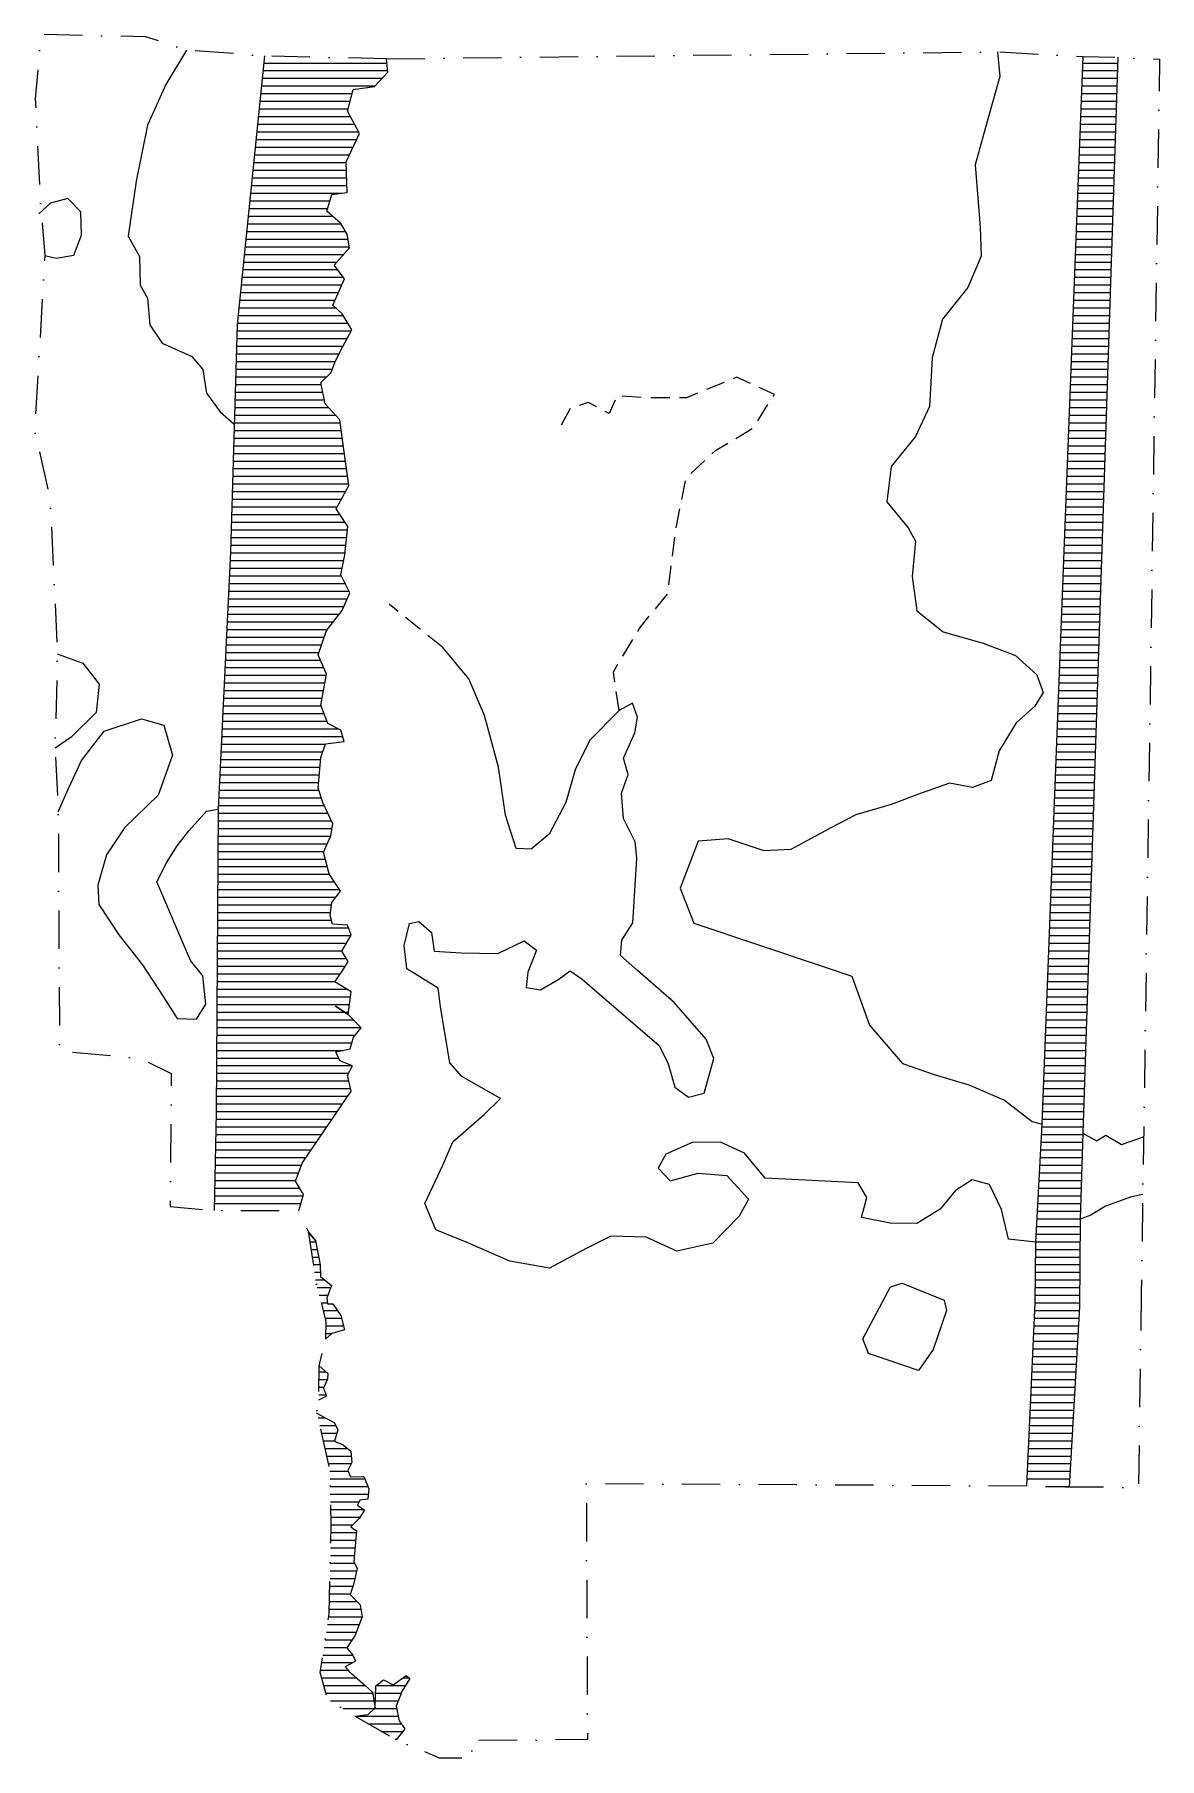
# Model space of a CAD drawing. Header units: metres. Extents: x 621 to 1356, y -1758 to -631.
import ezdxf

# ---------------------------------------------------------------- set-up
doc = ezdxf.new("R2010")
doc.units = ezdxf.units.M
doc.header["$LTSCALE"] = 25
doc.header["$MEASUREMENT"] = 0
doc.linetypes.add('GESTRICHELT', pattern=[0.75, 0.5, -0.25])
doc.linetypes.add('STRICHPUNKTX2', pattern=[2, 1, -0.5, 0, -0.5])
doc.layers.get('0').update_dxf_attribs({"linetype": 'CONTINUOUS'})
for name, color, linetype in [('BEFUND', 1, 'CONTINUOUS'), ('BEFUND_UNSICHER', 1, 'GESTRICHELT'), ('BEFUNDSCHRAFF', 1, 'CONTINUOUS'), ('GRABUNGSGRENZE', 3, 'STRICHPUNKTX2')]:
    doc.layers.add(name, color=color, linetype=linetype)

# ---------------------------------------------------------------- blocks, each defined once
blk = doc.blocks.new('*X6')
at = {"color": 0}
for p, q in [((1306.1, -650), (1328.9, -650)), ((1305.7, -660), (1328.5, -660)), ((1305.9, -655), (1328.7, -655)), ((1305.1, -675), (1328.1, -675)), ((1305.3, -670), (1328.2, -670)), ((1305.5, -665), (1328.4, -665)), ((1304.8, -685), (1327.7, -685)), ((1305, -680), (1327.9, -680)), ((1304.4, -695), (1327.4, -695)), ((1304.6, -690), (1327.6, -690)), ((1304, -705), (1327.1, -705)), ((1304.2, -700), (1327.2, -700)), ((1303.4, -720), (1326.6, -720)), ((1303.6, -715), (1326.7, -715)), ((1303.8, -710), (1326.9, -710)), ((1303, -730), (1326.3, -730)), ((1303.2, -725), (1326.4, -725)), ((1302.7, -740), (1325.9, -740)), ((1302.9, -735), (1326.1, -735)), ((1302.3, -750), (1325.6, -750)), ((1302.5, -745), (1325.8, -745)), ((1301.7, -765), (1325.1, -765)), ((1301.9, -760), (1325.3, -760)), ((1302.1, -755), (1325.4, -755)), ((1301.3, -775), (1324.8, -775)), ((1301.5, -770), (1325, -770)), ((1300.9, -785), (1324.5, -785)), ((1301.1, -780), (1324.6, -780)), ((1300.6, -795), (1324.1, -795)), ((1300.8, -790), (1324.3, -790)), ((1300, -810), (1323.7, -810)), ((1300.2, -805), (1323.8, -805)), ((1300.4, -800), (1324, -800)), ((1299.6, -820), (1323.3, -820)), ((1299.8, -815), (1323.5, -815)), ((1299.2, -830), (1323, -830)), ((1299.4, -825), (1323.2, -825)), ((1298.8, -840), (1322.7, -840)), ((1299, -835), (1322.8, -835)), ((1298.3, -855), (1322.2, -855)), ((1298.5, -850), (1322.4, -850)), ((1298.7, -845), (1322.5, -845)), ((1297.9, -865), (1321.9, -865)), ((1298.1, -860), (1322, -860)), ((1297.5, -875), (1321.5, -875)), ((1297.7, -870), (1321.7, -870)), ((1297.1, -885), (1321.2, -885)), ((1297.3, -880), (1321.4, -880)), ((1296.5, -900), (1320.7, -900)), ((1296.7, -895), (1320.9, -895)), ((1296.9, -890), (1321.1, -890)), ((1296.2, -910), (1320.4, -910)), ((1296.4, -905), (1320.6, -905)), ((1295.8, -920), (1320.1, -920)), ((1296, -915), (1320.2, -915)), ((1295.4, -930), (1319.8, -930)), ((1295.6, -925), (1319.9, -925)), ((1294.8, -945), (1319.3, -945)), ((1295, -940), (1319.4, -940)), ((1295.2, -935), (1319.6, -935)), ((1294.4, -955), (1318.9, -955)), ((1294.6, -950), (1319.1, -950)), ((1294.1, -965), (1318.6, -965)), ((1294.3, -960), (1318.8, -960)), ((1293.7, -975), (1318.3, -975)), ((1293.9, -970), (1318.5, -970)), ((1293.1, -990), (1317.8, -990)), ((1293.3, -985), (1318, -985)), ((1293.5, -980), (1318.1, -980)), ((1292.7, -1000), (1317.5, -1000)), ((1292.9, -995), (1317.6, -995)), ((1292.3, -1010), (1317.1, -1010)), ((1292.5, -1005), (1317.3, -1005)), ((1292, -1020), (1316.8, -1020)), ((1292.2, -1015), (1317, -1015)), ((1291.4, -1035), (1316.3, -1035)), ((1291.6, -1030), (1316.5, -1030)), ((1291.8, -1025), (1316.7, -1025)), ((1291, -1045), (1316, -1045)), ((1291.2, -1040), (1316.2, -1040)), ((1290.6, -1055), (1315.7, -1055)), ((1290.8, -1050), (1315.8, -1050)), ((1290.2, -1065), (1315.4, -1065)), ((1290.4, -1060), (1315.5, -1060)), ((1289.7, -1080), (1314.9, -1080)), ((1289.9, -1075), (1315, -1075)), ((1290.1, -1070), (1315.2, -1070)), ((1289.3, -1090), (1314.5, -1090)), ((1289.5, -1085), (1314.7, -1085)), ((1288.9, -1100), (1314.2, -1100)), ((1289.1, -1095), (1314.4, -1095)), ((1288.5, -1110), (1313.9, -1110)), ((1288.7, -1105), (1314.1, -1105)), ((1287.9, -1125), (1313.4, -1125)), ((1288.1, -1120), (1313.6, -1120)), ((1288.3, -1115), (1313.7, -1115)), ((1287.6, -1135), (1313.1, -1135)), ((1287.8, -1130), (1313.2, -1130)), ((1287.2, -1145), (1312.8, -1145)), ((1287.4, -1140), (1312.9, -1140)), ((1286.6, -1160), (1312.3, -1160)), ((1286.8, -1155), (1312.4, -1155)), ((1287, -1150), (1312.6, -1150)), ((1286.2, -1170), (1311.9, -1170)), ((1286.4, -1165), (1312.1, -1165)), ((1285.8, -1180), (1311.6, -1180)), ((1286, -1175), (1311.8, -1175)), ((1285.5, -1190), (1311.3, -1190)), ((1285.7, -1185), (1311.5, -1185)), ((1284.9, -1205), (1310.8, -1205)), ((1285.1, -1200), (1311, -1200)), ((1285.3, -1195), (1311.1, -1195)), ((1284.5, -1215), (1310.5, -1215)), ((1284.7, -1210), (1310.6, -1210)), ((1284.1, -1225), (1310.2, -1225)), ((1284.3, -1220), (1310.3, -1220)), ((1283.7, -1235), (1309.8, -1235)), ((1283.9, -1230), (1310, -1230)), ((1283.2, -1250), (1309.3, -1250)), ((1283.4, -1245), (1309.5, -1245)), ((1283.6, -1240), (1309.7, -1240)), ((1282.8, -1260), (1309, -1260)), ((1283, -1255), (1309.2, -1255)), ((1282.4, -1270), (1308.7, -1270)), ((1282.6, -1265), (1308.9, -1265)), ((1282, -1280), (1308.4, -1280)), ((1282.2, -1275), (1308.5, -1275)), ((1281.5, -1295), (1307.9, -1295)), ((1281.6, -1290), (1308, -1290)), ((1281.8, -1285), (1308.2, -1285)), ((1281.1, -1305), (1307.5, -1305)), ((1281.3, -1300), (1307.7, -1300)), ((1280.7, -1315), (1307.2, -1315)), ((1280.9, -1310), (1307.4, -1310)), ((1280.3, -1325), (1306.9, -1325)), ((1280.5, -1320), (1307.1, -1320)), ((1279.7, -1340), (1306.4, -1340)), ((1279.9, -1335), (1306.6, -1335)), ((1280.1, -1330), (1306.7, -1330)), ((1279.2, -1350), (1306.1, -1350)), ((1279.5, -1345), (1306.2, -1345)), ((1278.7, -1360), (1305.8, -1360)), ((1279, -1355), (1305.9, -1355)), ((1278.1, -1370), (1305.5, -1370)), ((1278.4, -1365), (1305.6, -1365)), ((1277.3, -1385), (1305.1, -1385)), ((1277.6, -1380), (1305.2, -1380)), ((1277.9, -1375), (1305.3, -1375)), ((1276.8, -1395), (1304.8, -1395)), ((1277, -1390), (1304.9, -1390)), ((1276.2, -1405), (1304.5, -1405)), ((1276.5, -1400), (1304.6, -1400)), ((1275.7, -1415), (1304.4, -1415)), ((1275.9, -1410), (1304.4, -1410)), ((1275.3, -1425), (1304.3, -1425)), ((1275.3, -1430), (1304.3, -1430)), ((1275.4, -1420), (1304.4, -1420)), ((1275.2, -1440), (1304.3, -1440)), ((1275.3, -1435), (1304.3, -1435)), ((1275.1, -1450), (1304.2, -1450)), ((1275.2, -1445), (1304.2, -1445)), ((1275.1, -1455), (1304.2, -1455)), ((1275.1, -1460), (1304.1, -1460)), ((1274.4, -1475), (1303.4, -1475)), ((1274.6, -1470), (1303.7, -1470)), ((1274.8, -1465), (1304, -1465)), ((1273.9, -1485), (1302.8, -1485)), ((1274.2, -1480), (1303.1, -1480)), ((1273.5, -1495), (1302.2, -1495)), ((1273.7, -1490), (1302.5, -1490)), ((1273, -1505), (1301.7, -1505)), ((1273.2, -1500), (1302, -1500)), ((1272.3, -1520), (1300.8, -1520)), ((1272.5, -1515), (1301.1, -1515)), ((1272.8, -1510), (1301.4, -1510)), ((1271.9, -1530), (1300.2, -1530)), ((1272.1, -1525), (1300.5, -1525)), ((1271.4, -1540), (1299.6, -1540)), ((1271.6, -1535), (1299.9, -1535)), ((1270.9, -1550), (1299, -1550)), ((1271.2, -1545), (1299.3, -1545)), ((1270.3, -1565), (1298.2, -1565)), ((1270.5, -1560), (1298.5, -1560)), ((1270.7, -1555), (1298.8, -1555)), ((1269.8, -1575), (1297.6, -1575)), ((1270, -1570), (1297.9, -1570)), ((1282.7, -1580), (1297.3, -1580))]:
    blk.add_line(p, q, dxfattribs=at)
blk = doc.blocks.new('*X7')
at = {"color": 0}
for p, q in [((771, -650), (851.5, -650)), ((769.9, -660), (848.1, -660)), ((770.4, -655), (851.9, -655)), ((768.4, -675), (827.3, -675)), ((768.9, -670), (828.6, -670)), ((769.4, -665), (843.4, -665)), ((767.4, -685), (827.5, -685)), ((767.9, -680), (826, -680)), ((766.4, -695), (833, -695)), ((766.9, -690), (830.2, -690)), ((765.3, -705), (829.3, -705)), ((765.8, -700), (831.6, -700)), ((763.8, -720), (824.9, -720)), ((764.3, -715), (824.7, -715)), ((764.8, -710), (826.9, -710)), ((762.8, -730), (825.3, -730)), ((763.3, -725), (825.1, -725)), ((761.8, -740), (814.1, -740)), ((762.3, -735), (821.9, -735)), ((760.7, -750), (815.9, -750)), ((761.3, -745), (812.7, -745)), ((759.2, -765), (825.9, -765)), ((759.7, -760), (824.3, -760)), ((760.2, -755), (821.4, -755)), ((758.2, -775), (823.2, -775)), ((758.7, -770), (826.8, -770)), ((757.2, -785), (819.1, -785)), ((757.7, -780), (818.8, -780)), ((756.1, -795), (821.8, -795)), ((756.7, -790), (822.9, -790)), ((754.6, -810), (818, -810)), ((755.1, -805), (817.5, -805)), ((755.6, -800), (819.7, -800)), ((753.6, -820), (825.9, -820)), ((754.1, -815), (822.8, -815)), ((753.2, -830), (825.4, -830)), ((753.4, -825), (828.1, -825)), ((753, -840), (820.1, -840)), ((753.1, -835), (822.7, -835)), ((752.5, -855), (812, -855)), ((752.7, -850), (815.7, -850)), ((752.8, -845), (817.6, -845)), ((752.2, -865), (809.5, -865)), ((752.4, -860), (808.5, -860)), ((751.9, -875), (813.3, -875)), ((752.1, -870), (810.6, -870)), ((751.6, -885), (820.9, -885)), ((751.8, -880), (817.8, -880)), ((751.2, -900), (822.9, -900)), ((751.3, -895), (822.2, -895)), ((751.5, -890), (821.6, -890)), ((750.9, -910), (824.2, -910)), ((751, -905), (823.5, -905)), ((750.6, -920), (825.6, -920)), ((750.8, -915), (824.9, -915)), ((750.3, -930), (824.3, -930)), ((750.5, -925), (826.3, -925)), ((749.9, -945), (820.7, -945)), ((750, -940), (818.9, -940)), ((750.2, -935), (821.6, -935)), ((749.6, -955), (825.6, -955)), ((749.7, -950), (824, -950)), ((749.3, -965), (824.6, -965)), ((749.4, -960), (825.1, -960)), ((748.9, -975), (823.2, -975)), ((749.1, -970), (824.1, -970)), ((748.2, -990), (824.1, -990)), ((748.4, -985), (821.6, -985)), ((748.7, -980), (822.1, -980)), ((747.7, -1000), (825.4, -1000)), ((747.9, -995), (826.6, -995)), ((747.2, -1010), (820.3, -1010)), ((747.5, -1005), (823.3, -1005)), ((746.7, -1020), (812.4, -1020)), ((747, -1015), (816.3, -1015)), ((746, -1035), (807, -1035)), ((746.3, -1030), (808.7, -1030)), ((746.5, -1025), (810.4, -1025)), ((745.6, -1045), (810.1, -1045)), ((745.8, -1040), (807.9, -1040)), ((745.1, -1055), (810.9, -1055)), ((745.3, -1050), (811.8, -1050)), ((744.6, -1065), (809.1, -1065)), ((744.8, -1060), (810, -1060)), ((743.9, -1080), (812.2, -1080)), ((744.1, -1075), (810.3, -1075)), ((744.4, -1070), (808.5, -1070)), ((743.4, -1090), (822.5, -1090)), ((743.6, -1085), (819.5, -1085)), ((742.9, -1100), (809.4, -1100)), ((743.2, -1095), (811.2, -1095)), ((742.4, -1110), (807.6, -1110)), ((742.7, -1105), (808, -1105)), ((741.7, -1125), (806.8, -1125)), ((742, -1120), (806.7, -1120)), ((742.2, -1115), (807.2, -1115)), ((741.3, -1135), (810.4, -1135)), ((741.5, -1130), (808.5, -1130)), ((741.1, -1140), (812.7, -1140)), ((741.1, -1145), (815.1, -1145)), ((741, -1150), (815.6, -1150)), ((741, -1155), (814.8, -1155)), ((741, -1160), (812.5, -1160)), ((740.9, -1165), (810.3, -1165)), ((740.9, -1170), (811.2, -1170)), ((740.8, -1180), (813.9, -1180)), ((740.9, -1175), (812.5, -1175)), ((740.8, -1185), (817.1, -1185)), ((740.8, -1190), (820.3, -1190)), ((740.6, -1205), (814.6, -1205)), ((740.7, -1195), (817.9, -1195)), ((740.7, -1200), (815.1, -1200)), ((740.6, -1210), (815.3, -1210)), ((740.6, -1215), (826.2, -1215)), ((740.5, -1220), (828, -1220)), ((740.5, -1225), (825.1, -1225)), ((740.4, -1235), (824.8, -1235)), ((740.5, -1230), (822.1, -1230)), ((740.3, -1245), (820.9, -1245)), ((740.3, -1250), (817.6, -1250)), ((740.4, -1240), (824.1, -1240)), ((740.2, -1260), (827.6, -1260)), ((740.3, -1255), (825.1, -1255)), ((740.2, -1265), (826.9, -1265)), ((740.2, -1270), (826.2, -1270)), ((740.1, -1275), (829.4, -1275)), ((740.1, -1280), (834.2, -1280)), ((740, -1290), (828.5, -1290)), ((740, -1295), (822.7, -1295)), ((740.1, -1285), (830.7, -1285)), ((739.9, -1300), (819.8, -1300)), ((739.9, -1305), (828.3, -1305)), ((739.8, -1315), (826.5, -1315)), ((739.9, -1310), (826.3, -1310)), ((739.8, -1320), (827.6, -1320)), ((739.8, -1325), (825.8, -1325)), ((739.6, -1340), (815.5, -1340)), ((739.7, -1330), (822.3, -1330)), ((739.7, -1335), (818.9, -1335)), ((739.4, -1350), (808.6, -1350)), ((739.5, -1345), (812.1, -1345)), ((739.3, -1360), (801.8, -1360)), ((739.4, -1355), (805.2, -1355)), ((739.1, -1370), (795.4, -1370)), ((739.2, -1365), (798.4, -1365)), ((738.9, -1380), (791.9, -1380)), ((738.9, -1385), (794.4, -1385)), ((739, -1375), (793.7, -1375)), ((738.7, -1395), (795.2, -1395)), ((738.8, -1390), (796.6, -1390))]:
    blk.add_line(p, q, dxfattribs=at)
blk = doc.blocks.new('*X8')
at = {"color": 0}
for p, q in [((800.2, -1415), (801.1, -1415)), ((801, -1420), (804.8, -1420)), ((801.8, -1425), (805.8, -1425)), ((802.5, -1430), (806.7, -1430)), ((803.3, -1435), (807.7, -1435)), ((804.1, -1440), (807.8, -1440)), ((804.8, -1445), (810.6, -1445)), ((805.9, -1450), (814.7, -1450)), ((807.1, -1455), (812.9, -1455)), ((808.4, -1460), (812.5, -1460)), ((809.7, -1465), (819, -1465)), ((810.9, -1470), (821.7, -1470)), ((811.4, -1475), (822.9, -1475)), ((811.3, -1480), (815.4, -1480)), ((807, -1505), (811.6, -1505)), ((806.8, -1520), (811.6, -1520)), ((806.9, -1515), (810.2, -1515)), ((807, -1510), (812.4, -1510))]:
    blk.add_line(p, q, dxfattribs=at)
blk = doc.blocks.new('*X9')
at = {"color": 0}
for p, q in [((806.4, -1535), (811, -1535)), ((807.6, -1540), (818, -1540)), ((808.7, -1545), (818.8, -1545)), ((809.8, -1550), (817.3, -1550)), ((811, -1555), (825.5, -1555)), ((812.1, -1560), (828.1, -1560)), ((813.3, -1565), (828, -1565)), ((814, -1570), (826.1, -1570)), ((814.2, -1575), (836.9, -1575)), ((814.3, -1580), (839, -1580)), ((814.4, -1585), (839.3, -1585)), ((814.6, -1590), (833, -1590)), ((814.7, -1595), (836.1, -1595)), ((814.9, -1600), (833.8, -1600)), ((814.9, -1610), (831.4, -1610)), ((815, -1605), (829, -1605)), ((814.6, -1620), (830.5, -1620)), ((814.8, -1615), (830.9, -1615)), ((814.4, -1630), (830.2, -1630)), ((814.5, -1625), (830.1, -1625)), ((814.2, -1640), (830.5, -1640)), ((814.3, -1635), (831.5, -1635)), ((813.8, -1655), (831.9, -1655)), ((813.9, -1650), (827.6, -1650)), ((814, -1645), (829.3, -1645)), ((813.3, -1665), (835.3, -1665)), ((813.7, -1660), (834.5, -1660)), ((811.8, -1675), (831.3, -1675)), ((812.5, -1670), (833.3, -1670)), ((810.3, -1685), (825.5, -1685)), ((811, -1680), (828.7, -1680)), ((808, -1700), (826.1, -1700)), ((808.7, -1695), (829, -1695)), ((809.5, -1690), (829.2, -1690)), ((808.7, -1705), (831.5, -1705)), ((810.1, -1710), (837.1, -1710)), ((844.2, -1710), (863.5, -1710)), ((861.5, -1705), (866, -1705)), ((811.5, -1715), (842.1, -1715)), ((814.5, -1720), (842.9, -1720)), ((843.7, -1720), (858.8, -1720)), ((843.9, -1715), (860.8, -1715)), ((822.5, -1725), (843.1, -1725)), ((830.4, -1730), (831.9, -1730)), ((831.9, -1730), (858.8, -1730)), ((843.1, -1725), (857.8, -1725)), ((839.2, -1735), (860.8, -1735)), ((847.9, -1740), (861.7, -1740)), ((856.7, -1745), (857.9, -1745))]:
    blk.add_line(p, q, dxfattribs=at)

msp = doc.modelspace()

# ---------------------------------------------------------------- linework, layer by layer
at = {"layer": 'BEFUND'}
for points in [[(720.5, -641.6), (706.9, -664.1), (694.9, -690.7), (687.6, -727.3), (682.3, -763.2), (689.6, -776.4), (690.2, -795.2), (694.9, -803.6), (696.5, -821), (704.6, -833.1), (723.8, -841.7), (731, -850.3), (733.4, -865.6), (742.4, -877.9), (751.6, -886)], [(771.4, -645.4), (753.5, -820.8), (749.2, -969.5), (741.1, -1137.4), (739.7, -1335.6), (738.6, -1399.6)], [(793.8, -1399.7), (796.9, -1389.1), (791.7, -1380.4), (795.9, -1368.6), (828, -1321.7), (825.7, -1311.3), (828.8, -1305.2), (820.6, -1301.9), (818, -1295.9), (818, -1295.9), (827.3, -1294.1), (829.6, -1286.3), (834.5, -1280.3), (826, -1271.5), (817.8, -1266.2), (826, -1271.5), (828.1, -1256.7), (828.1, -1256.7), (817.3, -1250.3), (822.5, -1242.6), (826, -1237), (822, -1230.2), (828.1, -1219.8), (825.6, -1213.3), (815.9, -1212.6), (814.4, -1206.7), (815.3, -1198.4), (821, -1191.1), (813.7, -1179.7), (810, -1165.6), (814.8, -1154.9), (816, -1147.1), (809.5, -1133), (806.4, -1123.7), (808.1, -1103.7), (811.3, -1094.8), (811.3, -1094.8), (823.5, -1093.3), (821.2, -1085.9), (812.7, -1081.5), (808.3, -1069.6), (812, -1049.2), (806.4, -1036.7), (811.8, -1020.7), (822.1, -1007.6), (827.1, -996.1), (821.2, -984.3), (823.9, -971.3), (825.9, -952.7), (818.2, -941.3), (826.4, -926.1), (822.5, -897.8), (820.7, -883.2), (811.1, -872.6), (808.2, -858.8), (808.2, -858.8), (814.9, -852.1), (817.6, -845), (822.3, -835.7), (822.3, -835.7), (828.5, -824.3), (822.1, -813.8), (816.1, -808.2), (823.6, -791), (816.9, -782.1), (826.9, -770.8), (825.4, -761.8), (821.3, -754.8), (812.2, -746.7), (815.3, -735.9), (825.5, -734.5), (824.7, -714.6), (833.5, -696), (825.6, -681.5), (829.3, -667.3), (843.2, -665.3), (852, -655.9), (851.2, -647.3)], [(1250.4, -642.7), (1251.9, -658.9), (1244.8, -684.2), (1235.8, -716.5), (1239.1, -757.3), (1239.7, -776.1), (1231, -796.7), (1214.4, -817.3), (1207.8, -842.5), (1206, -874.5), (1196.8, -894), (1181, -913.6), (1178.1, -936.6), (1192.1, -953.7), (1196.9, -962.4), (1194.7, -985.5), (1197.6, -1007.9), (1214.8, -1021.7), (1241.1, -1029), (1262.2, -1037.1), (1276.2, -1049.6), (1280.3, -1061.3), (1274.8, -1070.1), (1262.6, -1081.1), (1251.4, -1099.3), (1246.3, -1118.7), (1234, -1123.2), (1219, -1120.4), (1201.1, -1126.7), (1180.9, -1134.3), (1157.8, -1141.1), (1141.6, -1149.6), (1115.4, -1163.7), (1097.9, -1164.7), (1074.4, -1156.9), (1054.8, -1158.4), (1043, -1189), (1052, -1212), (1137.8, -1240.7), (1155.3, -1246.6), (1166.8, -1278.5), (1188.4, -1303.7), (1209.1, -1310.8), (1231.7, -1317.6), (1255, -1327.5), (1273, -1341.5), (1279.6, -1343.3)], [(1275.1, -1459.8), (1275.4, -1420.4), (1279.6, -1343.3), (1306.3, -645.7)], [(1329, -646.2), (1306.1, -1349), (1304.5, -1405.3), (1304.1, -1462.6)], [(627.9, -775.7), (635.2, -777.6), (646.7, -775.5), (651.9, -762.5), (651.4, -747.2), (642.8, -738.5), (631.6, -741.5), (623.9, -748.6)], [(636, -1035.9), (652.6, -1042), (663.4, -1055.8), (661.4, -1074.2), (645.1, -1090.4), (634.5, -1097.7)], [(1275.4, -1420.4), (1257.6, -1418.3), (1253, -1399), (1245.1, -1382.7), (1233.8, -1379.6), (1222.9, -1386.6), (1212.9, -1398.8), (1197.7, -1408.2), (1180.3, -1408), (1161.6, -1404.2), (1165.1, -1391.2), (1159.3, -1381.5), (1098.5, -1378.4), (1085.1, -1362.1), (1069.4, -1354.9), (1050.9, -1355.1), (1033.6, -1362.9), (1028.7, -1371.9), (1036.5, -1380.3), (1054.9, -1375.3), (1073.5, -1376.7), (1087.7, -1392.3), (1081.5, -1403.3), (1064.3, -1421), (1040.8, -1426.1), (1020.9, -1417.1), (997.8, -1416.4), (981.5, -1424.4), (957.6, -1437.4), (931.7, -1432.8), (904.3, -1420.7), (883.4, -1412.2), (876.2, -1395), (888, -1370.1), (894.5, -1354.8), (914.9, -1336.8), (925.7, -1326.5), (925.7, -1326.5), (900.4, -1312), (892.6, -1303.2), (886.5, -1266.3), (884.8, -1254.3), (864.4, -1241.8), (862.6, -1226.5), (866.2, -1212.2), (872.3, -1210.8), (880.6, -1218), (882.2, -1230.3), (899.9, -1231.3), (923.9, -1231.7), (941, -1223.4), (949.1, -1229.5), (943.4, -1243.9), (942.3, -1253.9), (942.3, -1253.9), (951.8, -1255.5), (963.7, -1248.5), (971.1, -1243), (978.9, -1248.4), (1012.4, -1277.2), (1029.3, -1291.9), (1035.1, -1303.8), (1039.5, -1319), (1048.5, -1325.5), (1058.7, -1322.9), (1065.1, -1300.4), (1060.1, -1287.6), (1039.2, -1263.8), (1015.2, -1242.8), (1004.1, -1233), (1004.9, -1223), (1012.1, -1211.7), (1014.7, -1169.4), (1013.7, -1158.8), (1005.9, -1143.5), (1004.7, -1126.9), (1009.1, -1114.7), (1005.9, -1104.2), (1013.5, -1087.5), (1015.1, -1077.4), (1011.9, -1068.3), (1003.1, -1072.9), (1003.1, -1072.9), (983.9, -1092.4), (983.9, -1092.4), (974.5, -1111.8), (968.3, -1133), (957.5, -1153.7), (945.6, -1163.6), (935.9, -1163.2), (928.9, -1141.3), (924.3, -1110), (915.1, -1076.2), (904.9, -1052.3), (887.9, -1031.8)], [(636.6, -1139.1), (643.2, -1124), (651.7, -1105.6), (651.7, -1105.6), (666.6, -1086.5), (691.1, -1078.5), (705.5, -1082.6), (711.2, -1102.1), (701.8, -1128.2), (679.8, -1149.6), (668.1, -1167.3), (662.4, -1187.2), (663.2, -1199.8), (676.2, -1219.5), (691.6, -1239.2), (705.2, -1259.8), (714.3, -1274.1), (726.9, -1274.6), (733, -1264.9), (731, -1246.4), (723.1, -1236.4), (701.1, -1184.9), (707.4, -1172.4), (714.3, -1161.3), (722, -1151.5), (733.4, -1138.8), (741.1, -1137.4)], [(1306.1, -1349), (1315.2, -1354.1), (1321.3, -1350.5), (1331.4, -1356.5), (1345.9, -1351.4)], [(1345.4, -1389.1), (1338, -1390.6), (1321, -1396.9), (1311.5, -1402.6), (1304.5, -1405.3)], [(804.7, -1419.3), (800.1, -1413.7), (804.7, -1419.3), (807.7, -1435.2), (807.9, -1442.8), (815.2, -1448.7), (812.2, -1456.8), (812.5, -1460.5), (816.1, -1460.7), (821.2, -1468.3), (823.6, -1477.5), (815.4, -1480), (811.2, -1483.6)], [(1217.1, -1465), (1208.3, -1490.5), (1198.7, -1504.2), (1166.2, -1493.1), (1162.4, -1483.5), (1180.4, -1449.5), (1188.2, -1447.2), (1215.6, -1458.2), (1217.1, -1465)], [(1269.6, -1579.7), (1275.1, -1459.8)], [(1304.1, -1462.6), (1297.3, -1580.4)], [(807.1, -1501.1), (812.7, -1506), (812.5, -1509.8), (809.9, -1515.7), (812, -1521), (806.7, -1523.5)], [(805.1, -1531.8), (817.2, -1538.4), (819.4, -1543), (817.2, -1550.3), (822.8, -1552.8), (827.9, -1556.9), (828.4, -1564.3), (825.8, -1569.4), (827.5, -1573.6), (836.2, -1573.3), (839.6, -1581.5), (838.9, -1588.1), (833.6, -1588.8), (832.1, -1592.1), (836.7, -1595.4), (833.2, -1600.9), (827.7, -1606.3), (831.5, -1608.8), (829.7, -1628.9), (831.9, -1633.4), (829.6, -1644), (827.4, -1650.5), (834, -1657.2), (835.3, -1665), (830.4, -1677.5), (825.2, -1685.4), (829.2, -1690), (830.8, -1694), (824.2, -1697.8), (826.6, -1700.6), (837.1, -1710), (842, -1714.2), (843.6, -1724.5), (839, -1729.1), (830.7, -1730.1)], [(843.6, -1724.5), (844.1, -1710.1), (849.1, -1706.3), (855.4, -1709.4), (863.9, -1703.3), (866.3, -1705.3), (861.4, -1713.3), (857.5, -1723.4), (859.4, -1733.1), (863.1, -1738.2), (857.5, -1745.5)]]:
    msp.add_lwpolyline(points, dxfattribs=at)
at = {"layer": 'BEFUND_UNSICHER', "flags": 128}
for points in [[(1003.1, -1072.9), (999.4, -1047.7), (1016.9, -1018.7), (1035, -996.6), (1040.1, -955.4), (1046.9, -920.9), (1066.1, -903.2), (1090.8, -888.4), (1104.6, -866.5), (1079.9, -855.3), (1047.1, -868.7), (1024.1, -868.8), (1001.9, -867.5), (996.7, -879), (983, -871.8), (971.2, -875.6), (962.5, -891.5)], [(887.9, -1031.8), (852.9, -1003.6)]]:
    msp.add_lwpolyline(points, dxfattribs=at)
at = {"layer": 'GRABUNGSGRENZE', "flags": 128}
for points in [[(851.2, -647.3), (771.4, -645.4), (720.5, -641.6), (693.6, -632.9), (625.3, -631.4), (621.6, -673.5), (625.1, -744), (627.9, -775.7), (621.1, -889.8), (631.3, -935.1), (636, -1035.9), (634.5, -1097.7), (636.6, -1139.1), (637.4, -1295.3), (690.5, -1300.3), (710.5, -1310.1), (709.7, -1397), (738.6, -1399.6), (793.8, -1399.7), (793.8, -1399.7), (799.9, -1413.2), (805.2, -1447.1), (811.4, -1472), (811.2, -1483.6)], [(851.2, -647.3), (1250.4, -642.7), (1306.3, -645.7), (1329, -646.2), (1356.3, -647.6), (1344.4, -1453)], [(1344.4, -1453), (1342.5, -1580.5), (1297.3, -1580.4), (1269.6, -1579.7), (981.7, -1578.1), (982.4, -1745.2), (905.7, -1746), (907.9, -1757.6), (885.7, -1757.3), (857, -1745.2), (830.7, -1730.1), (812.5, -1718.7), (807.8, -1701.4), (813.6, -1663), (815, -1605.1), (814, -1568.1), (805.5, -1530.9), (806.7, -1524.3), (807.1, -1501.1), (811.2, -1483.6)]]:
    msp.add_lwpolyline(points, dxfattribs=at)

# ---------------------------------------------------------------- block references
at = {"layer": 'BEFUNDSCHRAFF'}
for name in ['*X7', '*X6', '*X8', '*X9']:
    msp.add_blockref(name, (0, 0), dxfattribs=at)

doc.saveas('drawing.dxf')
